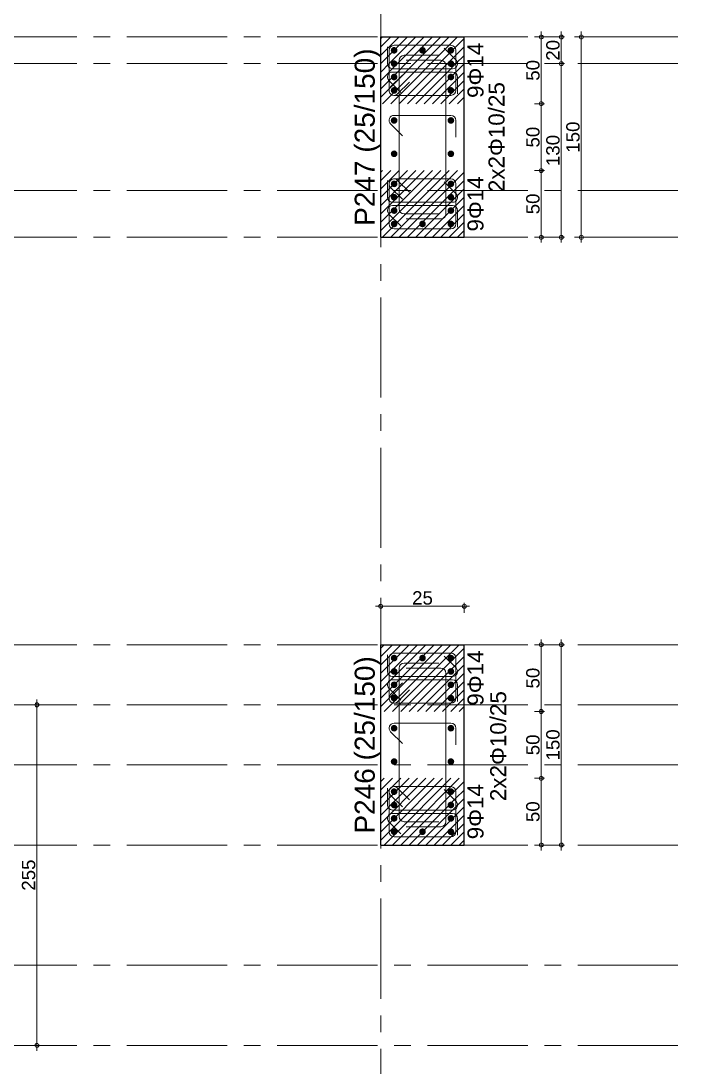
# Model space of a CAD drawing. Header units: millimetres. Extents: x 2232 to 85269, y -3593 to 5869.
# Drawn here: x 30961 to 31459, y 4460 to 5243 of the extents above; entities that cross this region are included whole.
import ezdxf

# ---------------------------------------------------------------- set-up
doc = ezdxf.new("R2010")
doc.units = ezdxf.units.MM
doc.linetypes.add('CENTER2', pattern=[112.5, 75, -12.5, 12.5, -12.5])
doc.linetypes.add('DASHDOT2', pattern=[12.7, 6.35, -3.175, 0, -3.175])
doc.layers.add('aks', color=251, linetype='DASHDOT2', lineweight=35)
for name, color, linetype in [('Donatı Yazısı', 7, 'Continuous'), ('Donatı Çizgisi', 7, 'Continuous'), ('Kolon', 7, 'Continuous'), ('Ölçülendirme', 7, 'Continuous')]:
    doc.layers.add(name, color=color, linetype=linetype)
doc.styles.add('arial_1_18', font='arial.ttf', dxfattribs={"height": 0.2})

# ---------------------------------------------------------------- blocks, each defined once
blk = doc.blocks.new('IDE999Entity6904')
at = {"layer": 'aks', "color": 250, "linetype": 'CENTER2', "lineweight": 5}
blk.add_lwpolyline([(20712.48, 200), (20712.48, 2530)], dxfattribs=at)

msp = doc.modelspace()

# ---------------------------------------------------------------- hatches: boundary and pattern name
at = {"layer": 'Donatı Çizgisi', "linetype": 'Continuous', "lineweight": 5}
h = msp.add_hatch(color=5, dxfattribs=at)
edge = h.paths.add_edge_path(flags=0)
edge.add_arc((31240.16, 5221.37), 2.5, 0, 360)
h = msp.add_hatch(color=5, dxfattribs=at)
edge = h.paths.add_edge_path(flags=0)
edge.add_arc((31261.41, 5221.37), 2.5, 0, 360)
h = msp.add_hatch(color=5, dxfattribs=at)
edge = h.paths.add_edge_path(flags=0)
edge.add_arc((31282.66, 5221.37), 2.5, 0, 360)
h = msp.add_hatch(color=5, dxfattribs=at)
edge = h.paths.add_edge_path(flags=0)
edge.add_arc((31240.16, 5211.37), 2.5, 0, 360)
h = msp.add_hatch(color=5, dxfattribs=at)
edge = h.paths.add_edge_path(flags=0)
edge.add_arc((31282.66, 5211.37), 2.5, 0, 360)
h = msp.add_hatch(color=5, dxfattribs=at)
edge = h.paths.add_edge_path(flags=0)
edge.add_arc((31240.16, 5201.37), 2.5, 0, 360)
h = msp.add_hatch(color=5, dxfattribs=at)
edge = h.paths.add_edge_path(flags=0)
edge.add_arc((31282.66, 5201.37), 2.5, 0, 360)
h = msp.add_hatch(color=5, dxfattribs=at)
edge = h.paths.add_edge_path(flags=0)
edge.add_arc((31240.16, 5191.37), 2.5, 0, 360)
h = msp.add_hatch(color=5, dxfattribs=at)
edge = h.paths.add_edge_path(flags=0)
edge.add_arc((31282.66, 5191.37), 2.5, 0, 360)
h = msp.add_hatch(color=5, dxfattribs=at)
edge = h.paths.add_edge_path(flags=0)
edge.add_arc((31240.16, 5168.87), 2.5, 0, 360)
h = msp.add_hatch(color=5, dxfattribs=at)
edge = h.paths.add_edge_path(flags=0)
edge.add_arc((31282.66, 5168.87), 2.5, 0, 360)
h = msp.add_hatch(color=5, dxfattribs=at)
edge = h.paths.add_edge_path(flags=0)
edge.add_arc((31240.16, 5143.87), 2.5, 0, 360)
h = msp.add_hatch(color=5, dxfattribs=at)
edge = h.paths.add_edge_path(flags=0)
edge.add_arc((31282.66, 5143.87), 2.5, 0, 360)
h = msp.add_hatch(color=5, dxfattribs=at)
edge = h.paths.add_edge_path(flags=0)
edge.add_arc((31240.16, 5121.37), 2.5, 0, 360)
h = msp.add_hatch(color=5, dxfattribs=at)
edge = h.paths.add_edge_path(flags=0)
edge.add_arc((31282.66, 5121.37), 2.5, 0, 360)
h = msp.add_hatch(color=5, dxfattribs=at)
edge = h.paths.add_edge_path(flags=0)
edge.add_arc((31240.16, 5111.37), 2.5, 0, 360)
h = msp.add_hatch(color=5, dxfattribs=at)
edge = h.paths.add_edge_path(flags=0)
edge.add_arc((31282.66, 5111.37), 2.5, 0, 360)
h = msp.add_hatch(color=5, dxfattribs=at)
edge = h.paths.add_edge_path(flags=0)
edge.add_arc((31240.16, 5101.37), 2.5, 0, 360)
h = msp.add_hatch(color=5, dxfattribs=at)
edge = h.paths.add_edge_path(flags=0)
edge.add_arc((31282.66, 5101.37), 2.5, 0, 360)
h = msp.add_hatch(color=5, dxfattribs=at)
edge = h.paths.add_edge_path(flags=0)
edge.add_arc((31240.16, 5091.37), 2.5, 0, 360)
h = msp.add_hatch(color=5, dxfattribs=at)
edge = h.paths.add_edge_path(flags=0)
edge.add_arc((31261.41, 5091.37), 2.5, 0, 360)
h = msp.add_hatch(color=5, dxfattribs=at)
edge = h.paths.add_edge_path(flags=0)
edge.add_arc((31282.66, 5091.37), 2.5, 0, 360)
h = msp.add_hatch(color=5, dxfattribs=at)
edge = h.paths.add_edge_path(flags=0)
edge.add_arc((31240.16, 4766.37), 2.5, 0, 360)
h = msp.add_hatch(color=5, dxfattribs=at)
edge = h.paths.add_edge_path(flags=0)
edge.add_arc((31261.41, 4766.37), 2.5, 0, 360)
h = msp.add_hatch(color=5, dxfattribs=at)
edge = h.paths.add_edge_path(flags=0)
edge.add_arc((31282.66, 4766.37), 2.5, 0, 360)
h = msp.add_hatch(color=5, dxfattribs=at)
edge = h.paths.add_edge_path(flags=0)
edge.add_arc((31240.16, 4756.37), 2.5, 0, 360)
h = msp.add_hatch(color=5, dxfattribs=at)
edge = h.paths.add_edge_path(flags=0)
edge.add_arc((31282.66, 4756.37), 2.5, 0, 360)
h = msp.add_hatch(color=5, dxfattribs=at)
edge = h.paths.add_edge_path(flags=0)
edge.add_arc((31240.16, 4746.37), 2.5, 0, 360)
h = msp.add_hatch(color=5, dxfattribs=at)
edge = h.paths.add_edge_path(flags=0)
edge.add_arc((31282.66, 4746.37), 2.5, 0, 360)
h = msp.add_hatch(color=5, dxfattribs=at)
edge = h.paths.add_edge_path(flags=0)
edge.add_arc((31240.16, 4736.37), 2.5, 0, 360)
h = msp.add_hatch(color=5, dxfattribs=at)
edge = h.paths.add_edge_path(flags=0)
edge.add_arc((31282.66, 4736.37), 2.5, 0, 360)
h = msp.add_hatch(color=5, dxfattribs=at)
edge = h.paths.add_edge_path(flags=0)
edge.add_arc((31240.16, 4713.87), 2.5, 0, 360)
h = msp.add_hatch(color=5, dxfattribs=at)
edge = h.paths.add_edge_path(flags=0)
edge.add_arc((31282.66, 4713.87), 2.5, 0, 360)
h = msp.add_hatch(color=5, dxfattribs=at)
edge = h.paths.add_edge_path(flags=0)
edge.add_arc((31240.16, 4688.87), 2.5, 0, 360)
h = msp.add_hatch(color=5, dxfattribs=at)
edge = h.paths.add_edge_path(flags=0)
edge.add_arc((31282.66, 4688.87), 2.5, 0, 360)
h = msp.add_hatch(color=5, dxfattribs=at)
edge = h.paths.add_edge_path(flags=0)
edge.add_arc((31240.16, 4666.37), 2.5, 0, 360)
h = msp.add_hatch(color=5, dxfattribs=at)
edge = h.paths.add_edge_path(flags=0)
edge.add_arc((31282.66, 4666.37), 2.5, 0, 360)
h = msp.add_hatch(color=5, dxfattribs=at)
edge = h.paths.add_edge_path(flags=0)
edge.add_arc((31240.16, 4656.37), 2.5, 0, 360)
h = msp.add_hatch(color=5, dxfattribs=at)
edge = h.paths.add_edge_path(flags=0)
edge.add_arc((31282.66, 4656.37), 2.5, 0, 360)
h = msp.add_hatch(color=5, dxfattribs=at)
edge = h.paths.add_edge_path(flags=0)
edge.add_arc((31240.16, 4646.37), 2.5, 0, 360)
h = msp.add_hatch(color=5, dxfattribs=at)
edge = h.paths.add_edge_path(flags=0)
edge.add_arc((31282.66, 4646.37), 2.5, 0, 360)
h = msp.add_hatch(color=5, dxfattribs=at)
edge = h.paths.add_edge_path(flags=0)
edge.add_arc((31240.16, 4636.37), 2.5, 0, 360)
h = msp.add_hatch(color=5, dxfattribs=at)
edge = h.paths.add_edge_path(flags=0)
edge.add_arc((31261.41, 4636.37), 2.5, 0, 360)
h = msp.add_hatch(color=5, dxfattribs=at)
edge = h.paths.add_edge_path(flags=0)
edge.add_arc((31282.66, 4636.37), 2.5, 0, 360)

# ---------------------------------------------------------------- linework, layer by layer
at = {"layer": 'aks', "color": 250, "linetype": 'CENTER2', "lineweight": 5}
for points in [[(28790.16, 5231.37), (32050.16, 5231.37)], [(28790.16, 5211.37), (32050.16, 5211.37)], [(28790.16, 5116.37), (32050.16, 5116.37)], [(28790.16, 5081.37), (32050.16, 5081.37)], [(28790.16, 4776.37), (32050.16, 4776.37)], [(28790.16, 4731.37), (32050.16, 4731.37)], [(28790.16, 4686.37), (32050.16, 4686.37)], [(28790.16, 4626.37), (32050.16, 4626.37)], [(28790.16, 4536.37), (32050.16, 4536.37)], [(28790.16, 4476.37), (32050.16, 4476.37)]]:
    msp.add_lwpolyline(points, dxfattribs=at)
at = {"layer": 'Donatı Çizgisi', "color": 5, "linetype": 'Continuous', "lineweight": 5}
for points in [[(31240.16, 5225.12), (31282.66, 5225.12)], [(31236.41, 5191.37), (31236.41, 5221.37)], [(31286.41, 5221.37), (31286.41, 5191.37)], [(31237.5, 5194.02), (31246.34, 5202.86)], [(31251.65, 5197.56), (31242.81, 5188.72)], [(31282.66, 5187.62), (31240.16, 5187.62)], [(31282.66, 5125.12), (31240.16, 5125.12)], [(31251.65, 5115.18), (31242.81, 5124.02)], [(31236.41, 5121.37), (31236.41, 5091.37)], [(31237.5, 5118.72), (31246.34, 5109.88)], [(31286.41, 5091.37), (31286.41, 5121.37)], [(31240.16, 5087.62), (31282.66, 5087.62)], [(31240.16, 4770.12), (31282.66, 4770.12)], [(31236.41, 4736.37), (31236.41, 4766.37)], [(31286.41, 4766.37), (31286.41, 4736.37)], [(31237.5, 4739.02), (31246.34, 4747.86)], [(31251.65, 4742.56), (31242.81, 4733.72)], [(31282.66, 4732.62), (31240.16, 4732.62)], [(31282.66, 4670.12), (31240.16, 4670.12)], [(31251.65, 4660.18), (31242.81, 4669.02)], [(31236.41, 4666.37), (31236.41, 4636.37)], [(31237.5, 4663.72), (31246.34, 4654.88)], [(31286.41, 4636.37), (31286.41, 4666.37)], [(31240.16, 4632.62), (31282.66, 4632.62)]]:
    msp.add_lwpolyline(points, dxfattribs=at)
at = {"layer": 'Donatı Çizgisi', "color": 1, "linetype": 'Continuous', "lineweight": 5}
for points in [[(31235.16, 5211.37), (31235.16, 5223.87)], [(31247.66, 5217.62), (31273.66, 5217.62)], [(31277.72, 5222.86), (31286.56, 5214.02)], [(31243.91, 5102.62), (31243.91, 5213.87)], [(31275.16, 5213.87), (31249.16, 5213.87)], [(31278.91, 5098.87), (31278.91, 5210.12)], [(31283.91, 5207.62), (31238.91, 5207.62)], [(31238.91, 5205.12), (31283.91, 5205.12)], [(31287.66, 5201.37), (31287.66, 5188.87)], [(31245.09, 5189.88), (31236.25, 5198.72)], [(31240.16, 5172.62), (31282.66, 5172.62)], [(31246.34, 5157.38), (31237.5, 5166.22)], [(31286.41, 5168.87), (31286.41, 5156.37)], [(31235.16, 5111.37), (31235.16, 5123.87)], [(31277.72, 5122.86), (31286.56, 5114.02)], [(31283.91, 5107.62), (31238.91, 5107.62)], [(31245.09, 5089.88), (31236.25, 5098.72)], [(31238.91, 5105.12), (31283.91, 5105.12)], [(31273.66, 5098.87), (31247.66, 5098.87)], [(31287.66, 5101.37), (31287.66, 5088.87)], [(31249.16, 5095.12), (31275.16, 5095.12)], [(31235.16, 4756.37), (31235.16, 4768.87)], [(31247.66, 4762.62), (31273.66, 4762.62)], [(31277.72, 4767.86), (31286.56, 4759.02)], [(31243.91, 4647.62), (31243.91, 4758.87)], [(31275.16, 4758.87), (31249.16, 4758.87)], [(31278.91, 4643.87), (31278.91, 4755.12)], [(31283.91, 4752.62), (31238.91, 4752.62)], [(31238.91, 4750.12), (31283.91, 4750.12)], [(31287.66, 4746.37), (31287.66, 4733.87)], [(31245.09, 4734.88), (31236.25, 4743.72)], [(31240.16, 4717.62), (31282.66, 4717.62)], [(31246.34, 4702.38), (31237.5, 4711.22)], [(31286.41, 4713.87), (31286.41, 4701.37)], [(31235.16, 4656.37), (31235.16, 4668.87)], [(31277.72, 4667.86), (31286.56, 4659.02)], [(31283.91, 4652.62), (31238.91, 4652.62)], [(31238.91, 4650.12), (31283.91, 4650.12)], [(31287.66, 4646.37), (31287.66, 4633.87)], [(31245.09, 4634.88), (31236.25, 4643.72)], [(31273.66, 4643.87), (31247.66, 4643.87)], [(31249.16, 4640.12), (31275.16, 4640.12)]]:
    msp.add_lwpolyline(points, dxfattribs=at)
at = {"layer": 'Donatı Çizgisi', "color": 5, "linetype": 'Continuous', "lineweight": 5}
for centre, start, end in [((31240.16, 5221.37), 90, 180), ((31282.66, 5221.37), 0, 90), ((31240.16, 5191.37), 135, 270), ((31240.16, 5191.37), 180, 315), ((31282.66, 5191.37), 270, 0), ((31240.16, 5121.37), 45, 180), ((31240.16, 5121.37), 90, 225), ((31282.66, 5121.37), 0, 90), ((31240.16, 5091.37), 180, 270), ((31282.66, 5091.37), 270, 0), ((31240.16, 4766.37), 90, 180), ((31282.66, 4766.37), 0, 90), ((31240.16, 4736.37), 135, 270), ((31240.16, 4736.37), 180, 315), ((31282.66, 4736.37), 270, 0), ((31240.16, 4666.37), 45, 180), ((31240.16, 4666.37), 90, 225), ((31282.66, 4666.37), 0, 90), ((31240.16, 4636.37), 180, 270), ((31282.66, 4636.37), 270, 0)]:
    msp.add_arc(centre, 3.75, start, end, dxfattribs=at)
at = {"layer": 'Donatı Çizgisi', "color": 1, "linetype": 'Continuous', "lineweight": 5}
for centre, start, end in [((31247.66, 5213.87), 90, 180), ((31238.91, 5211.37), 180, 270), ((31275.16, 5210.12), 0, 90), ((31283.91, 5211.37), 270, 45), ((31238.91, 5201.37), 90, 225), ((31283.91, 5201.37), 0, 90), ((31240.16, 5168.87), 90, 225), ((31282.66, 5168.87), 0, 90), ((31238.91, 5111.37), 180, 270), ((31283.91, 5111.37), 270, 45), ((31238.91, 5101.37), 90, 225), ((31247.66, 5102.62), 180, 270), ((31275.16, 5098.87), 270, 0), ((31283.91, 5101.37), 0, 90), ((31247.66, 4758.87), 90, 180), ((31238.91, 4756.37), 180, 270), ((31275.16, 4755.12), 0, 90), ((31283.91, 4756.37), 270, 45), ((31238.91, 4746.37), 90, 225), ((31283.91, 4746.37), 0, 90), ((31240.16, 4713.87), 90, 225), ((31282.66, 4713.87), 0, 90), ((31238.91, 4656.37), 180, 270), ((31283.91, 4656.37), 270, 45), ((31238.91, 4646.37), 90, 225), ((31247.66, 4647.62), 180, 270), ((31283.91, 4646.37), 0, 90), ((31275.16, 4643.87), 270, 0)]:
    msp.add_arc(centre, 3.75, start, end, dxfattribs=at)
at = {"layer": 'Kolon', "color": 251, "linetype": 'Continuous', "lineweight": -3}
for points in [[(31230.15, 5230.1), (31230.18, 5230.12)], [(31230.18, 5223.87), (31237.68, 5231.37)], [(31230.18, 5230.12), (31231.43, 5231.37)], [(31236.43, 5223.87), (31242.68, 5230.12)], [(31242.68, 5223.87), (31250.18, 5231.37)], [(31242.68, 5230.12), (31243.93, 5231.37)], [(31248.93, 5223.87), (31255.18, 5230.12)], [(31255.18, 5223.87), (31262.68, 5231.37)], [(31255.18, 5230.12), (31256.43, 5231.37)], [(31261.43, 5223.87), (31267.68, 5230.12)], [(31267.68, 5223.87), (31275.18, 5231.37)], [(31267.68, 5230.12), (31268.93, 5231.37)], [(31273.93, 5223.87), (31280.18, 5230.12)], [(31280.18, 5223.87), (31287.68, 5231.37)], [(31280.18, 5230.12), (31281.43, 5231.37)], [(31286.43, 5223.87), (31292.65, 5230.1)], [(31230.15, 5223.85), (31230.18, 5223.87)], [(31230.15, 5217.6), (31230.18, 5217.62)], [(31230.18, 5211.37), (31242.68, 5223.87)], [(31230.18, 5217.62), (31236.43, 5223.87)], [(31236.43, 5211.37), (31242.68, 5217.62)], [(31242.68, 5211.37), (31255.18, 5223.87)], [(31242.68, 5217.62), (31248.93, 5223.87)], [(31248.93, 5211.37), (31255.18, 5217.62)], [(31255.18, 5211.37), (31267.68, 5223.87)], [(31255.18, 5217.62), (31261.43, 5223.87)], [(31261.43, 5211.37), (31267.68, 5217.62)], [(31267.68, 5211.37), (31280.18, 5223.87)], [(31267.68, 5217.62), (31273.93, 5223.87)], [(31273.93, 5211.37), (31280.18, 5217.62)], [(31280.18, 5217.62), (31286.43, 5223.87)], [(31280.18, 5211.37), (31292.65, 5223.85)], [(31286.43, 5211.37), (31292.65, 5217.6)], [(31230.15, 5211.35), (31230.18, 5211.37)], [(31230.18, 5198.87), (31242.68, 5211.37)], [(31230.18, 5205.12), (31236.43, 5211.37)], [(31242.68, 5198.87), (31255.18, 5211.37)], [(31242.68, 5205.12), (31248.93, 5211.37)], [(31255.18, 5198.87), (31267.68, 5211.37)], [(31255.18, 5205.12), (31261.43, 5211.37)], [(31267.68, 5198.87), (31280.18, 5211.37)], [(31267.68, 5205.12), (31273.93, 5211.37)], [(31280.18, 5205.12), (31286.43, 5211.37)], [(31280.18, 5198.87), (31292.65, 5211.35)], [(31230.15, 5205.1), (31230.18, 5205.12)], [(31236.43, 5198.87), (31242.68, 5205.12)], [(31248.93, 5198.87), (31255.18, 5205.12)], [(31261.43, 5198.87), (31267.68, 5205.12)], [(31273.93, 5198.87), (31280.18, 5205.12)], [(31286.43, 5198.87), (31292.65, 5205.1)], [(31230.15, 5198.85), (31230.18, 5198.87)], [(31230.15, 5192.6), (31230.18, 5192.62)], [(31230.18, 5186.37), (31242.68, 5198.87)], [(31230.18, 5192.62), (31236.43, 5198.87)], [(31236.43, 5186.37), (31242.68, 5192.62)], [(31242.68, 5186.37), (31255.18, 5198.87)], [(31242.68, 5192.62), (31248.93, 5198.87)], [(31248.93, 5186.37), (31255.18, 5192.62)], [(31255.18, 5186.37), (31267.68, 5198.87)], [(31255.18, 5192.62), (31261.43, 5198.87)], [(31261.43, 5186.37), (31267.68, 5192.62)], [(31267.68, 5186.37), (31280.18, 5198.87)], [(31267.68, 5192.62), (31273.93, 5198.87)], [(31273.93, 5186.37), (31280.18, 5192.62)], [(31280.18, 5192.62), (31286.43, 5198.87)], [(31280.18, 5186.37), (31292.65, 5198.85)], [(31230.15, 5186.35), (31230.18, 5186.37)], [(31231.43, 5181.37), (31236.43, 5186.37)], [(31237.68, 5181.37), (31242.68, 5186.37)], [(31243.93, 5181.37), (31248.93, 5186.37)], [(31250.18, 5181.37), (31255.18, 5186.37)], [(31256.43, 5181.37), (31261.43, 5186.37)], [(31262.68, 5181.37), (31267.68, 5186.37)], [(31268.93, 5181.37), (31273.93, 5186.37)], [(31275.18, 5181.37), (31280.18, 5186.37)], [(31281.43, 5181.37), (31286.43, 5186.37)], [(31286.43, 5186.37), (31292.65, 5192.6)], [(31287.68, 5181.37), (31292.65, 5186.35)], [(31230.15, 5130.1), (31230.18, 5130.12)], [(31230.18, 5123.87), (31237.68, 5131.37)], [(31230.18, 5130.12), (31231.43, 5131.37)], [(31236.43, 5123.87), (31242.68, 5130.12)], [(31242.68, 5123.87), (31250.18, 5131.37)], [(31242.68, 5130.12), (31243.93, 5131.37)], [(31248.93, 5123.87), (31255.18, 5130.12)], [(31255.18, 5123.87), (31262.68, 5131.37)], [(31255.18, 5130.12), (31256.43, 5131.37)], [(31261.43, 5123.87), (31267.68, 5130.12)], [(31267.68, 5123.87), (31275.18, 5131.37)], [(31267.68, 5130.12), (31268.93, 5131.37)], [(31273.93, 5123.87), (31280.18, 5130.12)], [(31280.18, 5123.87), (31287.68, 5131.37)], [(31280.18, 5130.12), (31281.43, 5131.37)], [(31286.43, 5123.87), (31292.65, 5130.1)], [(31230.15, 5123.85), (31230.18, 5123.87)], [(31230.18, 5111.37), (31242.68, 5123.87)], [(31230.18, 5117.62), (31236.43, 5123.87)], [(31242.68, 5111.37), (31255.18, 5123.87)], [(31242.68, 5117.62), (31248.93, 5123.87)], [(31255.18, 5111.37), (31267.68, 5123.87)], [(31255.18, 5117.62), (31261.43, 5123.87)], [(31267.68, 5111.37), (31280.18, 5123.87)], [(31267.68, 5117.62), (31273.93, 5123.87)], [(31280.18, 5117.62), (31286.43, 5123.87)], [(31280.18, 5111.37), (31292.65, 5123.85)], [(31230.15, 5117.6), (31230.18, 5117.62)], [(31236.43, 5111.37), (31242.68, 5117.62)], [(31248.93, 5111.37), (31255.18, 5117.62)], [(31261.43, 5111.37), (31267.68, 5117.62)], [(31273.93, 5111.37), (31280.18, 5117.62)], [(31286.43, 5111.37), (31292.65, 5117.6)], [(31230.15, 5111.35), (31230.18, 5111.37)], [(31230.18, 5098.87), (31242.68, 5111.37)], [(31230.18, 5105.12), (31236.43, 5111.37)], [(31242.68, 5098.87), (31255.18, 5111.37)], [(31242.68, 5105.12), (31248.93, 5111.37)], [(31255.18, 5098.87), (31267.68, 5111.37)], [(31255.18, 5105.12), (31261.43, 5111.37)], [(31267.68, 5098.87), (31280.18, 5111.37)], [(31267.68, 5105.12), (31273.93, 5111.37)], [(31280.18, 5105.12), (31286.43, 5111.37)], [(31280.18, 5098.87), (31292.65, 5111.35)], [(31230.15, 5105.1), (31230.18, 5105.12)], [(31230.15, 5098.85), (31230.18, 5098.87)], [(31230.18, 5086.37), (31242.68, 5098.87)], [(31230.18, 5092.62), (31236.43, 5098.87)], [(31236.43, 5098.87), (31242.68, 5105.12)], [(31242.68, 5086.37), (31255.18, 5098.87)], [(31242.68, 5092.62), (31248.93, 5098.87)], [(31248.93, 5098.87), (31255.18, 5105.12)], [(31255.18, 5086.37), (31267.68, 5098.87)], [(31255.18, 5092.62), (31261.43, 5098.87)], [(31261.43, 5098.87), (31267.68, 5105.12)], [(31267.68, 5086.37), (31280.18, 5098.87)], [(31267.68, 5092.62), (31273.93, 5098.87)], [(31273.93, 5098.87), (31280.18, 5105.12)], [(31280.18, 5092.62), (31286.43, 5098.87)], [(31280.18, 5086.37), (31292.65, 5098.85)], [(31286.43, 5098.87), (31292.65, 5105.1)], [(31230.15, 5092.6), (31230.18, 5092.62)], [(31236.43, 5086.37), (31242.68, 5092.62)], [(31248.93, 5086.37), (31255.18, 5092.62)], [(31261.43, 5086.37), (31267.68, 5092.62)], [(31273.93, 5086.37), (31280.18, 5092.62)], [(31286.43, 5086.37), (31292.65, 5092.6)], [(31230.15, 5086.35), (31230.18, 5086.37)], [(31231.43, 5081.37), (31236.43, 5086.37)], [(31237.68, 5081.37), (31242.68, 5086.37)], [(31243.93, 5081.37), (31248.93, 5086.37)], [(31250.18, 5081.37), (31255.18, 5086.37)], [(31256.43, 5081.37), (31261.43, 5086.37)], [(31262.68, 5081.37), (31267.68, 5086.37)], [(31268.93, 5081.37), (31273.93, 5086.37)], [(31275.18, 5081.37), (31280.18, 5086.37)], [(31281.43, 5081.37), (31286.43, 5086.37)], [(31287.68, 5081.37), (31292.65, 5086.35)], [(31230.15, 4773.85), (31230.18, 4773.87)], [(31230.18, 4773.87), (31232.68, 4776.37)], [(31230.18, 4761.37), (31242.68, 4773.87)], [(31230.18, 4767.62), (31236.43, 4773.87)], [(31236.43, 4773.87), (31238.93, 4776.37)], [(31242.68, 4773.87), (31245.18, 4776.37)], [(31242.68, 4761.37), (31255.18, 4773.87)], [(31242.68, 4767.62), (31248.93, 4773.87)], [(31248.93, 4773.87), (31251.43, 4776.37)], [(31255.18, 4773.87), (31257.68, 4776.37)], [(31255.18, 4761.37), (31267.68, 4773.87)], [(31255.18, 4767.62), (31261.43, 4773.87)], [(31261.43, 4773.87), (31263.93, 4776.37)], [(31267.68, 4773.87), (31270.18, 4776.37)], [(31267.68, 4761.37), (31280.18, 4773.87)], [(31267.68, 4767.62), (31273.93, 4773.87)], [(31273.93, 4773.87), (31276.43, 4776.37)], [(31280.18, 4773.87), (31282.68, 4776.37)], [(31280.18, 4767.62), (31286.43, 4773.87)], [(31280.18, 4761.37), (31292.65, 4773.85)], [(31286.43, 4773.87), (31288.93, 4776.37)], [(31230.15, 4767.6), (31230.18, 4767.62)], [(31236.43, 4761.37), (31242.68, 4767.62)], [(31248.93, 4761.37), (31255.18, 4767.62)], [(31261.43, 4761.37), (31267.68, 4767.62)], [(31273.93, 4761.37), (31280.18, 4767.62)], [(31286.43, 4761.37), (31292.65, 4767.6)], [(31230.15, 4761.35), (31230.18, 4761.37)], [(31230.15, 4755.1), (31230.18, 4755.12)], [(31230.18, 4748.87), (31242.68, 4761.37)], [(31230.18, 4755.12), (31236.43, 4761.37)], [(31236.43, 4748.87), (31242.68, 4755.12)], [(31242.68, 4748.87), (31255.18, 4761.37)], [(31242.68, 4755.12), (31248.93, 4761.37)], [(31248.93, 4748.87), (31255.18, 4755.12)], [(31255.18, 4748.87), (31267.68, 4761.37)], [(31255.18, 4755.12), (31261.43, 4761.37)], [(31261.43, 4748.87), (31267.68, 4755.12)], [(31267.68, 4748.87), (31280.18, 4761.37)], [(31267.68, 4755.12), (31273.93, 4761.37)], [(31273.93, 4748.87), (31280.18, 4755.12)], [(31280.18, 4755.12), (31286.43, 4761.37)], [(31280.18, 4748.87), (31292.65, 4761.35)], [(31286.43, 4748.87), (31292.65, 4755.1)], [(31230.15, 4748.85), (31230.18, 4748.87)], [(31230.18, 4736.37), (31242.68, 4748.87)], [(31230.18, 4742.62), (31236.43, 4748.87)], [(31242.68, 4736.37), (31255.18, 4748.87)], [(31242.68, 4742.62), (31248.93, 4748.87)], [(31255.18, 4736.37), (31267.68, 4748.87)], [(31255.18, 4742.62), (31261.43, 4748.87)], [(31267.68, 4736.37), (31280.18, 4748.87)], [(31267.68, 4742.62), (31273.93, 4748.87)], [(31280.18, 4742.62), (31286.43, 4748.87)], [(31280.18, 4736.37), (31292.65, 4748.85)], [(31230.15, 4742.6), (31230.18, 4742.62)], [(31236.43, 4736.37), (31242.68, 4742.62)], [(31248.93, 4736.37), (31255.18, 4742.62)], [(31261.43, 4736.37), (31267.68, 4742.62)], [(31273.93, 4736.37), (31280.18, 4742.62)], [(31286.43, 4736.37), (31292.65, 4742.6)], [(31230.15, 4736.35), (31230.18, 4736.37)], [(31230.18, 4730.12), (31236.43, 4736.37)], [(31232.68, 4726.37), (31242.68, 4736.37)], [(31242.68, 4730.12), (31248.93, 4736.37)], [(31245.18, 4726.37), (31255.18, 4736.37)], [(31255.18, 4730.12), (31261.43, 4736.37)], [(31257.68, 4726.37), (31267.68, 4736.37)], [(31267.68, 4730.12), (31273.93, 4736.37)], [(31270.18, 4726.37), (31280.18, 4736.37)], [(31280.18, 4730.12), (31286.43, 4736.37)], [(31282.68, 4726.37), (31292.65, 4736.35)], [(31230.15, 4730.1), (31230.18, 4730.12)], [(31238.93, 4726.37), (31242.68, 4730.12)], [(31251.43, 4726.37), (31255.18, 4730.12)], [(31263.93, 4726.37), (31267.68, 4730.12)], [(31276.43, 4726.37), (31280.18, 4730.12)], [(31288.93, 4726.37), (31292.65, 4730.1)], [(31230.18, 4673.87), (31232.68, 4676.37)], [(31236.43, 4673.87), (31238.93, 4676.37)], [(31242.68, 4673.87), (31245.18, 4676.37)], [(31248.93, 4673.87), (31251.43, 4676.37)], [(31255.18, 4673.87), (31257.68, 4676.37)], [(31261.43, 4673.87), (31263.93, 4676.37)], [(31267.68, 4673.87), (31270.18, 4676.37)], [(31273.93, 4673.87), (31276.43, 4676.37)], [(31280.18, 4673.87), (31282.68, 4676.37)], [(31286.43, 4673.87), (31288.93, 4676.37)], [(31230.15, 4673.85), (31230.18, 4673.87)], [(31230.18, 4661.37), (31242.68, 4673.87)], [(31230.18, 4667.62), (31236.43, 4673.87)], [(31242.68, 4661.37), (31255.18, 4673.87)], [(31242.68, 4667.62), (31248.93, 4673.87)], [(31255.18, 4661.37), (31267.68, 4673.87)], [(31255.18, 4667.62), (31261.43, 4673.87)], [(31267.68, 4661.37), (31280.18, 4673.87)], [(31267.68, 4667.62), (31273.93, 4673.87)], [(31280.18, 4667.62), (31286.43, 4673.87)], [(31280.18, 4661.37), (31292.65, 4673.85)], [(31230.15, 4667.6), (31230.18, 4667.62)], [(31230.15, 4661.35), (31230.18, 4661.37)], [(31230.18, 4648.87), (31242.68, 4661.37)], [(31230.18, 4655.12), (31236.43, 4661.37)], [(31236.43, 4661.37), (31242.68, 4667.62)], [(31242.68, 4648.87), (31255.18, 4661.37)], [(31242.68, 4655.12), (31248.93, 4661.37)], [(31248.93, 4661.37), (31255.18, 4667.62)], [(31255.18, 4648.87), (31267.68, 4661.37)], [(31255.18, 4655.12), (31261.43, 4661.37)], [(31261.43, 4661.37), (31267.68, 4667.62)], [(31267.68, 4648.87), (31280.18, 4661.37)], [(31267.68, 4655.12), (31273.93, 4661.37)], [(31273.93, 4661.37), (31280.18, 4667.62)], [(31280.18, 4655.12), (31286.43, 4661.37)], [(31280.18, 4648.87), (31292.65, 4661.35)], [(31286.43, 4661.37), (31292.65, 4667.6)], [(31230.15, 4655.1), (31230.18, 4655.12)], [(31236.43, 4648.87), (31242.68, 4655.12)], [(31248.93, 4648.87), (31255.18, 4655.12)], [(31261.43, 4648.87), (31267.68, 4655.12)], [(31273.93, 4648.87), (31280.18, 4655.12)], [(31286.43, 4648.87), (31292.65, 4655.1)], [(31230.15, 4648.85), (31230.18, 4648.87)], [(31230.18, 4636.37), (31242.68, 4648.87)], [(31230.18, 4642.62), (31236.43, 4648.87)], [(31242.68, 4636.37), (31255.18, 4648.87)], [(31242.68, 4642.62), (31248.93, 4648.87)], [(31255.18, 4636.37), (31267.68, 4648.87)], [(31255.18, 4642.62), (31261.43, 4648.87)], [(31267.68, 4636.37), (31280.18, 4648.87)], [(31267.68, 4642.62), (31273.93, 4648.87)], [(31280.18, 4642.62), (31286.43, 4648.87)], [(31280.18, 4636.37), (31292.65, 4648.85)], [(31230.15, 4642.6), (31230.18, 4642.62)], [(31236.43, 4636.37), (31242.68, 4642.62)], [(31248.93, 4636.37), (31255.18, 4642.62)], [(31261.43, 4636.37), (31267.68, 4642.62)], [(31273.93, 4636.37), (31280.18, 4642.62)], [(31286.43, 4636.37), (31292.65, 4642.6)], [(31230.15, 4636.35), (31230.18, 4636.37)], [(31230.15, 4630.1), (31230.18, 4630.12)], [(31230.18, 4630.12), (31236.43, 4636.37)], [(31232.68, 4626.37), (31242.68, 4636.37)], [(31238.93, 4626.37), (31242.68, 4630.12)], [(31242.68, 4630.12), (31248.93, 4636.37)], [(31245.18, 4626.37), (31255.18, 4636.37)], [(31251.43, 4626.37), (31255.18, 4630.12)], [(31255.18, 4630.12), (31261.43, 4636.37)], [(31257.68, 4626.37), (31267.68, 4636.37)], [(31263.93, 4626.37), (31267.68, 4630.12)], [(31267.68, 4630.12), (31273.93, 4636.37)], [(31270.18, 4626.37), (31280.18, 4636.37)], [(31276.43, 4626.37), (31280.18, 4630.12)], [(31280.18, 4630.12), (31286.43, 4636.37)], [(31282.68, 4626.37), (31292.65, 4636.35)], [(31288.93, 4626.37), (31292.65, 4630.1)]]:
    msp.add_lwpolyline(points, dxfattribs=at)
at = {"layer": 'Kolon', "color": 33, "linetype": 'Continuous', "lineweight": -3}
for points in [[(31230.16, 5081.37), (31230.16, 5231.37)], [(31230.16, 5231.37), (31292.66, 5231.37)], [(31292.66, 5081.37), (31292.66, 5231.37)], [(31230.16, 5081.37), (31292.66, 5081.37)], [(31230.16, 4626.37), (31230.16, 4776.37)], [(31230.16, 4776.37), (31292.66, 4776.37)], [(31292.66, 4626.37), (31292.66, 4776.37)], [(31230.16, 4626.37), (31292.66, 4626.37)]]:
    msp.add_lwpolyline(points, dxfattribs=at)
at = {"layer": 'Ölçülendirme', "color": 5, "linetype": 'Continuous', "lineweight": 5}
for points in [[(31350.26, 5077.37), (31350.26, 5235.37)], [(31365.26, 5077.37), (31365.26, 5235.37)], [(31380.26, 5077.37), (31380.26, 5235.37)], [(31345.26, 5231.37), (31352.76, 5231.37)], [(31360.26, 5231.37), (31367.76, 5231.37)], [(31375.26, 5231.37), (31382.76, 5231.37)], [(31360.26, 5211.37), (31367.76, 5211.37)], [(31345.26, 5181.37), (31352.76, 5181.37)], [(31345.26, 5131.37), (31352.76, 5131.37)], [(31345.26, 5081.37), (31352.76, 5081.37)], [(31360.26, 5081.37), (31367.76, 5081.37)], [(31375.26, 5081.37), (31382.76, 5081.37)], [(31296.66, 4805.17), (31226.16, 4805.17)], [(31230.16, 4800.17), (31230.16, 4807.67)], [(31292.66, 4800.17), (31292.66, 4807.67)], [(31350.26, 4622.37), (31350.26, 4780.37)], [(31365.26, 4622.37), (31365.26, 4780.37)], [(31345.26, 4776.37), (31352.76, 4776.37)], [(31360.26, 4776.37), (31367.76, 4776.37)], [(30967.76, 4731.37), (30975.26, 4731.37)], [(30972.76, 4472.37), (30972.76, 4735.37)], [(31345.26, 4726.37), (31352.76, 4726.37)], [(31345.26, 4676.37), (31352.76, 4676.37)], [(31345.26, 4626.37), (31352.76, 4626.37)], [(31360.26, 4626.37), (31367.76, 4626.37)], [(30967.76, 4476.37), (30975.26, 4476.37)]]:
    msp.add_lwpolyline(points, dxfattribs=at)
for centre in [(31350.26, 5231.37), (31365.26, 5231.37), (31380.26, 5231.37), (31365.26, 5211.37), (31350.26, 5181.37), (31350.26, 5131.37), (31350.26, 5081.37), (31365.26, 5081.37), (31380.26, 5081.37), (31230.16, 4805.17), (31292.66, 4805.17), (31350.26, 4776.37), (31365.26, 4776.37), (30972.76, 4731.37), (31350.26, 4726.37), (31350.26, 4676.37), (31350.26, 4626.37), (31365.26, 4626.37), (30972.76, 4476.37)]:
    msp.add_circle(centre, 1.5, dxfattribs=at)

# ---------------------------------------------------------------- block references
at = {"layer": 'aks'}
msp.add_blockref('IDE999Entity6904', (10517.68, 2961.37), dxfattribs=at)

# ---------------------------------------------------------------- texts
at = {"layer": 'Donatı Yazısı', "color": 1, "linetype": 'Continuous', "lineweight": 5, "style": 'arial_1_18'}
for s, p in [('9Φ14', (31307.06, 5185.7)), ('2x2Φ10/25', (31322.82, 5115.19)), ('9Φ14', (31307.06, 5085.7)), ('9Φ14', (31307.06, 4730.7)), ('2x2Φ10/25', (31324.07, 4659.26)), ('9Φ14', (31307.06, 4630.7))]:
    msp.add_text(s, height=12, rotation=90, dxfattribs=at).set_placement(p)
at = {"layer": 'Kolon', "color": 1, "linetype": 'Continuous', "lineweight": 5, "style": 'arial_1_18'}
for s, p in [('P247 (25/150)', (31225.66, 5089.97)), ('P246 (25/150)', (31225.66, 4634.97))]:
    msp.add_text(s, height=15, rotation=90, dxfattribs=at).set_placement(p)
at = {"layer": 'Ölçülendirme', "color": 5, "linetype": 'Continuous', "lineweight": 5, "style": 'arial_1_18'}
for s, p in [('20', (31364.01, 5213.6)), ('50', (31349.01, 5198.6)), ('50', (31349.01, 5148.6)), ('150', (31379.01, 5144.72)), ('130', (31364.01, 5134.72)), ('50', (31349.01, 5098.6)), ('50', (31349.01, 4743.6)), ('50', (31349.01, 4693.6)), ('150', (31364.01, 4689.72)), ('50', (31349.01, 4643.6)), ('255', (30971.51, 4592.22))]:
    msp.add_text(s, height=10, rotation=90, dxfattribs=at).set_placement(p)
msp.add_text('25', height=10, dxfattribs=at).set_placement((31253.64, 4806.42))

doc.saveas('drawing.dxf')
